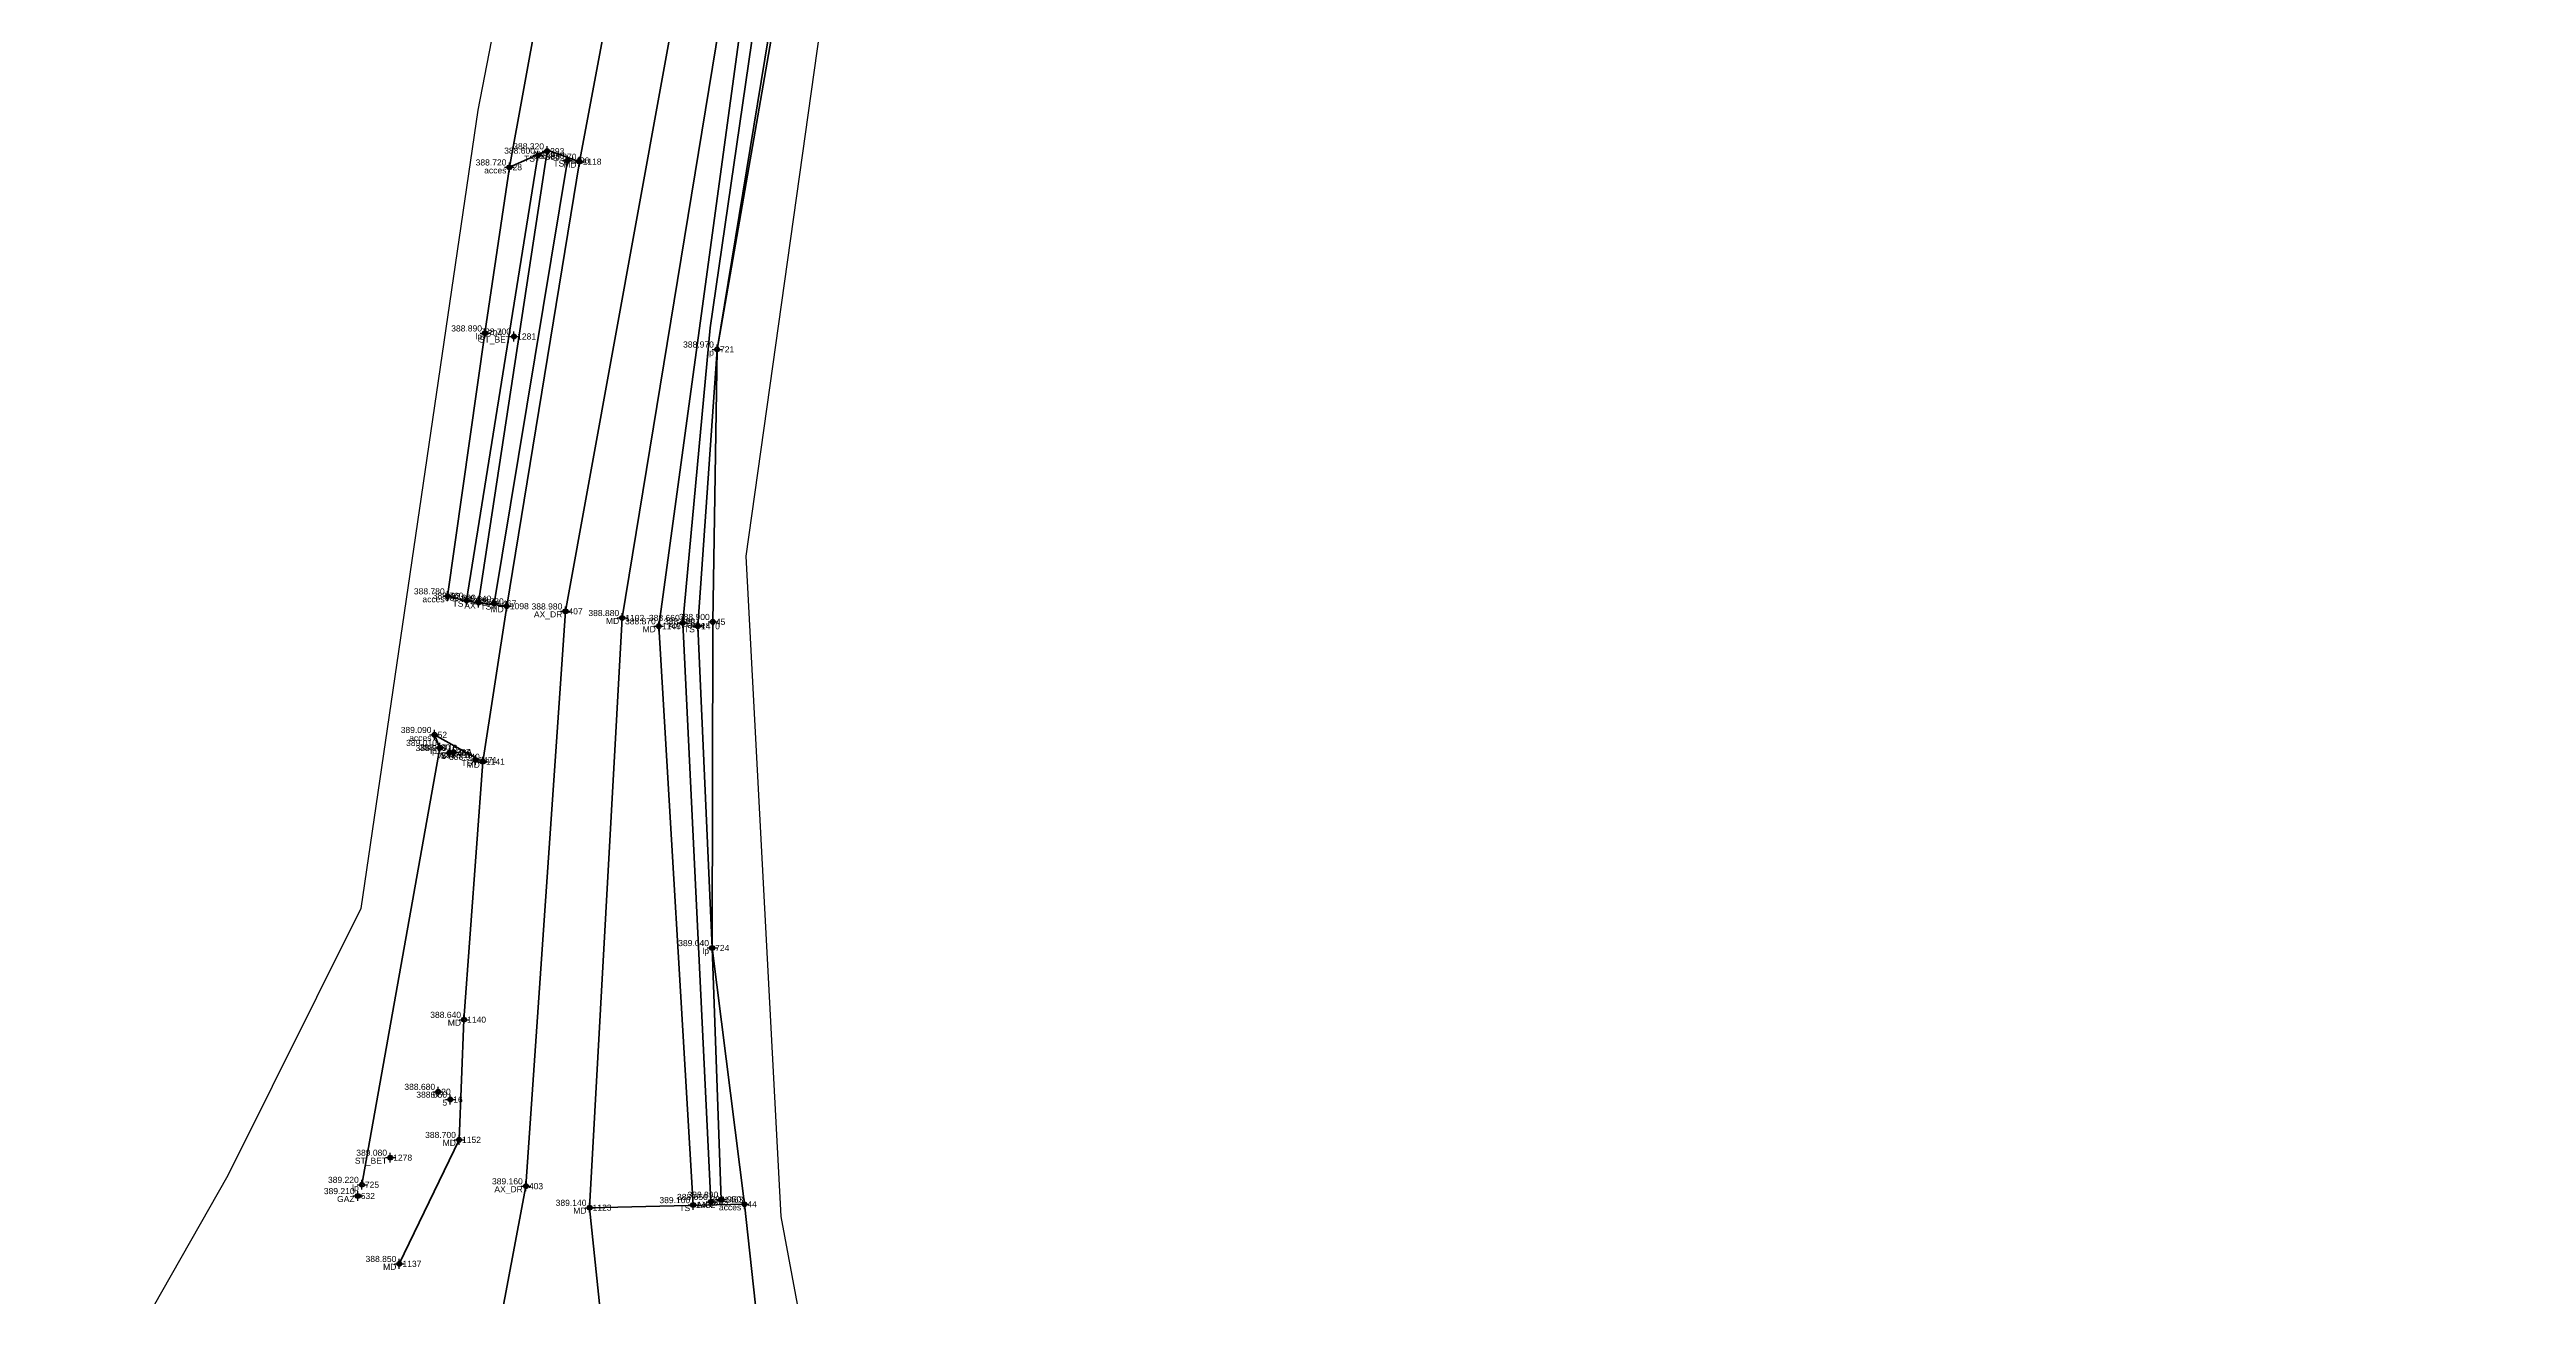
# Model space of a CAD drawing. Extents: x 396921 to 401273, y 555385 to 556691.
# Drawn here: x 400906.8 to 401008.3, y 555913.1 to 555964.2 of the extents above; entities that cross this region are included whole.
import ezdxf
from ezdxf.enums import TextEntityAlignment as Align

# ---------------------------------------------------------------- set-up
doc = ezdxf.new("R2010")
doc.units = 0
doc.header["$PDMODE"] = 34
doc.header["$PDSIZE"] = 0.2
for name, color, linetype in [('Boundary', 30, 'Continuous'), ('TOPO_CERC', 1, 'Continuous'), ('TOPO_CODE', 7, 'Continuous'), ('TOPO_ELEVATION', 7, 'Continuous'), ('TOPO_POINT_ID', 7, 'Continuous'), ('TOPO_POINTS', 7, 'Continuous'), ('TOPO_SYMBOL', 1, 'Continuous')]:
    doc.layers.add(name, color=color, linetype=linetype)
doc.layers.add('RO-LINES-LIN', color=7, linetype='Continuous', lineweight=25)
doc.styles.get("Standard").update_dxf_attribs({"font": 'arial.ttf'})

# ---------------------------------------------------------------- blocks, each defined once
blk = doc.blocks.new('PUNCTOPO')
at = {"layer": 'TOPO_CERC'}
blk.add_circle((0, 0), 0.25, dxfattribs=at)
at = {"layer": 'TOPO_SYMBOL'}
blk.add_point((0, 0), dxfattribs=at)

msp = doc.modelspace()

# ---------------------------------------------------------------- linework, layer by layer
at = {"layer": 'Boundary'}
for points in [[(401026.46, 556114.84), (401010.09, 556092.92), (400975.75, 556060.44), (400946.97, 556029.47), (400939.87, 556014.72), (400929.85, 555989.89), (400924.39, 555961.74), (400919.59, 555929.03), (400914.14, 555918.1), (400906.84, 555905.25)], [(401096.2, 555908.96), (401085.8, 555931.07), (401075.88, 555955.86), (401071.07, 555972.63), (401065.6, 555995.91), (401060.39, 556028.25), (401056.36, 556057.51), (401053.6, 556075.77), (401044.1, 556089.82), (401035.26, 556096.58), (401020.69, 556071.61), (401012.7, 556074.85), (401004.37, 556064.44), (400980.31, 556042.07), (400964.13, 556022.39), (400947.99, 555994.77), (400939.02, 555969.41), (400935.37, 555943.47), (400936.8, 555916.42), (400940.45, 555896.86)]]:
    msp.add_lwpolyline(points, dxfattribs=at)
at = {"layer": 'RO-LINES-LIN', "lineweight": 100}
for points in [[(401225.76, 556373.16, 383.79), (401216.08, 556351.5, 383.8), (401209.9, 556337.08, 383.87), (401203.3, 556320.18, 384.05), (401179.94, 556287.28, 384.42), (401153.23, 556254.98, 385.07), (401124.47, 556222.3, 385.73), (401086.72, 556181.65, 386.25), (401069.12, 556159.76, 386.97), (401036.3, 556112.17, 387.92), (401016.12, 556087.04, 388.06), (400978.16, 556050.8, 388.45), (400956.93, 556025.77, 388.5), (400940.86, 555996.77, 388.66), (400933.88, 555973.71, 388.83), (400927.98, 555941.21, 388.98), (400926.36, 555917.66, 389.16), (400924.89, 555909.89, 389.28)], [(401067.45, 556161.52, 386.93), (401028.83, 556107.52, 387.88), (401025.04, 556102.57, 387.92), (401019.64, 556095.62, 387.89), (401014.31, 556089.31, 387.92), (400995.25, 556070.38, 388.51), (400990.7, 556066.19, 388.61), (400976.72, 556052.46, 388.44), (400955.1, 556027.17, 388.48), (400950.24, 556019.72, 388.56), (400938.47, 555997.16, 388.67), (400932.56, 555980.79, 388.78), (400931.58, 555975.26, 388.8), (400929.68, 555965.59, 388.84), (400928.56, 555959.63, 388.87), (400925.57, 555941.42, 388.93), (400924.59, 555935.05, 388.94), (400923.82, 555924.48, 388.64), (400923.62, 555919.56, 388.7), (400921.17, 555914.48, 388.85)], [(401011.57, 556079.06, 387.99), (400997.4, 556065.02, 388.66), (400992.82, 556060.88, 388.63), (400979.9, 556048.97, 388.4), (400965.27, 556032.34, 388.33), (400959.21, 556024.38, 388.4), (400953.64, 556015.65, 388.53), (400950.16, 556009.91, 388.58), (400943.12, 555996.37, 388.62), (400941.82, 555993.22, 388.66), (400940.67, 555989.14, 388.74), (400937.43, 555980.36, 388.79), (400935.56, 555973, 388.84), (400930.3, 555940.94, 388.88), (400928.97, 555916.78, 389.14), (400929.61, 555910.61, 389.14)], [(400933.21, 555916.89, 389.1), (400933.21, 555916.89, 389.1), (400931.8, 555940.6, 388.87), (400936.19, 555972.74, 388.84), (400938.13, 555980.04, 388.73), (400941.27, 555988.51, 388.72)], [(400933.94, 555917.02, 388.65), (400933.94, 555917.02, 388.65), (400932.79, 555940.74, 388.66), (400933.91, 555952.83, 388.52), (400936.81, 555972.87, 388.28), (400938.9, 555979.74, 388.19), (400942.19, 555988.48, 388.14)], [(400942.68, 555988.22, 388.57), (400942.68, 555988.22, 388.57), (400939.4, 555979.47, 388.68), (400937.65, 555972.99, 389), (400934.19, 555951.94, 388.97), (400933.4, 555940.6, 388.78), (400933.99, 555927.42, 389.04), (400934.36, 555917.11, 388.89)], [(400935.31, 555916.92, 388.95), (400933.99, 555927.42, 389.04), (400934.02, 555940.78, 388.9), (400934.19, 555951.94, 388.97), (400937.85, 555972.98, 389.02), (400939.87, 555979.13, 388.74), (400939.87, 555979.13, 388.74), (400943.14, 555988.18, 388.6)], [(400929.68, 555965.59, 388.84), (400928.22, 555965.61, 388.69), (400926.83, 555965.7, 388.55), (400925.68, 555959.4, 388.72), (400927.25, 555960.1, 388.8), (400928.56, 555959.63, 388.87)], [(400926.85, 555959.88, 388.6), (400923.93, 555941.65, 388.76)], [(400924.42, 555941.57, 388.69), (400927.23, 555960.06, 388.32)], [(400928.06, 555959.68, 388.83), (400925.06, 555941.53, 388.94)], [(400925.68, 555959.4, 388.72), (400924.68, 555952.6, 388.89), (400923.15, 555941.83, 388.78)], [(400923.15, 555941.83, 388.78), (400923.96, 555941.63, 388.83), (400924.44, 555941.55, 388.86), (400925.57, 555941.42, 388.93), (400924.59, 555935.05, 388.94), (400922.61, 555936.15, 389.09)], [(400922.61, 555936.15, 389.09), (400922.83, 555935.62, 389.01)], [(400922.83, 555935.62, 389.01), (400919.64, 555917.72, 389.22)], [(400929.61, 555910.61, 389.14), (400934.26, 555911.82, 389.06), (400935.9, 555911.53, 389.03), (400935.31, 555916.92, 388.95), (400928.97, 555916.78, 389.14)]]:
    msp.add_polyline3d(points, dxfattribs=at)

# ---------------------------------------------------------------- block references
at = {"layer": 'TOPO_POINTS'}
ref = msp.add_blockref('PUNCTOPO', (400925.68, 555959.4, 388.72), dxfattribs=dict(at, xscale=0.25, yscale=0.25, zscale=0.25))
ref.add_attrib('POINT', '28', dxfattribs={"layer": 'TOPO_POINT_ID', "height": 0.25}).set_placement((400925.81, 555959.4, 388.72), align=Align.MIDDLE_LEFT)
ref.add_attrib('ELEVATION', '388.720', dxfattribs={"layer": 'TOPO_ELEVATION', "height": 0.25}).set_placement((400925.56, 555959.4, 388.72), align=Align.BOTTOM_RIGHT)
ref.add_attrib('CODE', 'acces', dxfattribs={"layer": 'TOPO_CODE', "height": 0.25}).set_placement((400925.56, 555959.4, 388.72), align=Align.TOP_RIGHT)
ref = msp.add_blockref('PUNCTOPO', (400926.85, 555959.88, 388.6), dxfattribs=dict(at, xscale=0.25, yscale=0.25, zscale=0.25))
ref.add_attrib('POINT', '1495', dxfattribs={"layer": 'TOPO_POINT_ID', "height": 0.25}).set_placement((400926.98, 555959.88, 388.6), align=Align.MIDDLE_LEFT)
ref.add_attrib('ELEVATION', '388.600', dxfattribs={"layer": 'TOPO_ELEVATION', "height": 0.25}).set_placement((400926.73, 555959.88, 388.6), align=Align.BOTTOM_RIGHT)
ref.add_attrib('CODE', 'TS', dxfattribs={"layer": 'TOPO_CODE', "height": 0.25}).set_placement((400926.73, 555959.88, 388.6), align=Align.TOP_RIGHT)
ref = msp.add_blockref('PUNCTOPO', (400927.23, 555960.06, 388.32), dxfattribs=dict(at, xscale=0.25, yscale=0.25, zscale=0.25))
ref.add_attrib('POINT', '293', dxfattribs={"layer": 'TOPO_POINT_ID', "height": 0.25}).set_placement((400927.35, 555960.06, 388.32), align=Align.MIDDLE_LEFT)
ref.add_attrib('ELEVATION', '388.320', dxfattribs={"layer": 'TOPO_ELEVATION', "height": 0.25}).set_placement((400927.1, 555960.06, 388.32), align=Align.BOTTOM_RIGHT)
ref.add_attrib('CODE', 'AX', dxfattribs={"layer": 'TOPO_CODE', "height": 0.25}).set_placement((400927.1, 555960.06, 388.32), align=Align.TOP_RIGHT)
ref = msp.add_blockref('PUNCTOPO', (400928.06, 555959.68, 388.83), dxfattribs=dict(at, xscale=0.25, yscale=0.25, zscale=0.25))
ref.add_attrib('POINT', '1496', dxfattribs={"layer": 'TOPO_POINT_ID', "height": 0.25}).set_placement((400928.18, 555959.68, 388.83), align=Align.MIDDLE_LEFT)
ref.add_attrib('ELEVATION', '388.830', dxfattribs={"layer": 'TOPO_ELEVATION', "height": 0.25}).set_placement((400927.93, 555959.68, 388.83), align=Align.BOTTOM_RIGHT)
ref.add_attrib('CODE', 'TS', dxfattribs={"layer": 'TOPO_CODE', "height": 0.25}).set_placement((400927.93, 555959.68, 388.83), align=Align.TOP_RIGHT)
ref = msp.add_blockref('PUNCTOPO', (400928.55, 555959.63, 388.87), dxfattribs=dict(at, xscale=0.25, yscale=0.25, zscale=0.25))
ref.add_attrib('POINT', '1118', dxfattribs={"layer": 'TOPO_POINT_ID', "height": 0.25}).set_placement((400928.68, 555959.63, 388.87), align=Align.MIDDLE_LEFT)
ref.add_attrib('ELEVATION', '388.870', dxfattribs={"layer": 'TOPO_ELEVATION', "height": 0.25}).set_placement((400928.43, 555959.63, 388.87), align=Align.BOTTOM_RIGHT)
ref.add_attrib('CODE', 'MD', dxfattribs={"layer": 'TOPO_CODE', "height": 0.25}).set_placement((400928.43, 555959.63, 388.87), align=Align.TOP_RIGHT)
ref = msp.add_blockref('PUNCTOPO', (400924.68, 555952.6, 388.89), dxfattribs=dict(at, xscale=0.25, yscale=0.25, zscale=0.25))
ref.add_attrib('POINT', '704', dxfattribs={"layer": 'TOPO_POINT_ID', "height": 0.25}).set_placement((400924.81, 555952.6, 388.89), align=Align.MIDDLE_LEFT)
ref.add_attrib('ELEVATION', '388.890', dxfattribs={"layer": 'TOPO_ELEVATION', "height": 0.25}).set_placement((400924.56, 555952.6, 388.89), align=Align.BOTTOM_RIGHT)
ref.add_attrib('CODE', 'lp', dxfattribs={"layer": 'TOPO_CODE', "height": 0.25}).set_placement((400924.56, 555952.6, 388.89), align=Align.TOP_RIGHT)
ref = msp.add_blockref('PUNCTOPO', (400925.87, 555952.47, 388.7), dxfattribs=dict(at, xscale=0.25, yscale=0.25, zscale=0.25))
ref.add_attrib('POINT', '1281', dxfattribs={"layer": 'TOPO_POINT_ID', "height": 0.25}).set_placement((400926, 555952.47, 388.7), align=Align.MIDDLE_LEFT)
ref.add_attrib('ELEVATION', '388.700', dxfattribs={"layer": 'TOPO_ELEVATION', "height": 0.25}).set_placement((400925.75, 555952.47, 388.7), align=Align.BOTTOM_RIGHT)
ref.add_attrib('CODE', 'ST_BET', dxfattribs={"layer": 'TOPO_CODE', "height": 0.25}).set_placement((400925.75, 555952.47, 388.7), align=Align.TOP_RIGHT)
ref = msp.add_blockref('PUNCTOPO', (400934.19, 555951.94, 388.97), dxfattribs=dict(at, xscale=0.25, yscale=0.25, zscale=0.25))
ref.add_attrib('POINT', '721', dxfattribs={"layer": 'TOPO_POINT_ID', "height": 0.25}).set_placement((400934.31, 555951.94, 388.97), align=Align.MIDDLE_LEFT)
ref.add_attrib('ELEVATION', '388.970', dxfattribs={"layer": 'TOPO_ELEVATION', "height": 0.25}).set_placement((400934.06, 555951.94, 388.97), align=Align.BOTTOM_RIGHT)
ref.add_attrib('CODE', 'lp', dxfattribs={"layer": 'TOPO_CODE', "height": 0.25}).set_placement((400934.06, 555951.94, 388.97), align=Align.TOP_RIGHT)
ref = msp.add_blockref('PUNCTOPO', (400923.15, 555941.83, 388.78), dxfattribs=dict(at, xscale=0.25, yscale=0.25, zscale=0.25))
ref.add_attrib('POINT', '32', dxfattribs={"layer": 'TOPO_POINT_ID', "height": 0.25}).set_placement((400923.28, 555941.83, 388.78), align=Align.MIDDLE_LEFT)
ref.add_attrib('ELEVATION', '388.780', dxfattribs={"layer": 'TOPO_ELEVATION', "height": 0.25}).set_placement((400923.03, 555941.83, 388.78), align=Align.BOTTOM_RIGHT)
ref.add_attrib('CODE', 'acces', dxfattribs={"layer": 'TOPO_CODE', "height": 0.25}).set_placement((400923.03, 555941.83, 388.78), align=Align.TOP_RIGHT)
ref = msp.add_blockref('PUNCTOPO', (400923.93, 555941.65, 388.76), dxfattribs=dict(at, xscale=0.25, yscale=0.25, zscale=0.25))
ref.add_attrib('POINT', '1468', dxfattribs={"layer": 'TOPO_POINT_ID', "height": 0.25}).set_placement((400924.05, 555941.65, 388.76), align=Align.MIDDLE_LEFT)
ref.add_attrib('ELEVATION', '388.760', dxfattribs={"layer": 'TOPO_ELEVATION', "height": 0.25}).set_placement((400923.8, 555941.65, 388.76), align=Align.BOTTOM_RIGHT)
ref.add_attrib('CODE', 'TS', dxfattribs={"layer": 'TOPO_CODE', "height": 0.25}).set_placement((400923.8, 555941.65, 388.76), align=Align.TOP_RIGHT)
ref = msp.add_blockref('PUNCTOPO', (400924.42, 555941.57, 388.69), dxfattribs=dict(at, xscale=0.25, yscale=0.25, zscale=0.25))
ref.add_attrib('POINT', '286', dxfattribs={"layer": 'TOPO_POINT_ID', "height": 0.25}).set_placement((400924.55, 555941.57, 388.69), align=Align.MIDDLE_LEFT)
ref.add_attrib('ELEVATION', '388.690', dxfattribs={"layer": 'TOPO_ELEVATION', "height": 0.25}).set_placement((400924.3, 555941.57, 388.69), align=Align.BOTTOM_RIGHT)
ref.add_attrib('CODE', 'AX', dxfattribs={"layer": 'TOPO_CODE', "height": 0.25}).set_placement((400924.3, 555941.57, 388.69), align=Align.TOP_RIGHT)
ref = msp.add_blockref('PUNCTOPO', (400925.06, 555941.53, 388.94), dxfattribs=dict(at, xscale=0.25, yscale=0.25, zscale=0.25))
ref.add_attrib('POINT', '1467', dxfattribs={"layer": 'TOPO_POINT_ID', "height": 0.25}).set_placement((400925.19, 555941.53, 388.94), align=Align.MIDDLE_LEFT)
ref.add_attrib('ELEVATION', '388.940', dxfattribs={"layer": 'TOPO_ELEVATION', "height": 0.25}).set_placement((400924.94, 555941.53, 388.94), align=Align.BOTTOM_RIGHT)
ref.add_attrib('CODE', 'TS', dxfattribs={"layer": 'TOPO_CODE', "height": 0.25}).set_placement((400924.94, 555941.53, 388.94), align=Align.TOP_RIGHT)
ref = msp.add_blockref('PUNCTOPO', (400925.57, 555941.42, 388.93), dxfattribs=dict(at, xscale=0.25, yscale=0.25, zscale=0.25))
ref.add_attrib('POINT', '1098', dxfattribs={"layer": 'TOPO_POINT_ID', "height": 0.25}).set_placement((400925.7, 555941.42, 388.93), align=Align.MIDDLE_LEFT)
ref.add_attrib('ELEVATION', '388.930', dxfattribs={"layer": 'TOPO_ELEVATION', "height": 0.25}).set_placement((400925.45, 555941.42, 388.93), align=Align.BOTTOM_RIGHT)
ref.add_attrib('CODE', 'MD', dxfattribs={"layer": 'TOPO_CODE', "height": 0.25}).set_placement((400925.45, 555941.42, 388.93), align=Align.TOP_RIGHT)
ref = msp.add_blockref('PUNCTOPO', (400927.98, 555941.21, 388.98), dxfattribs=dict(at, xscale=0.25, yscale=0.25, zscale=0.25))
ref.add_attrib('POINT', '407', dxfattribs={"layer": 'TOPO_POINT_ID', "height": 0.25}).set_placement((400928.1, 555941.21, 388.98), align=Align.MIDDLE_LEFT)
ref.add_attrib('ELEVATION', '388.980', dxfattribs={"layer": 'TOPO_ELEVATION', "height": 0.25}).set_placement((400927.85, 555941.21, 388.98), align=Align.BOTTOM_RIGHT)
ref.add_attrib('CODE', 'AX_DR', dxfattribs={"layer": 'TOPO_CODE', "height": 0.25}).set_placement((400927.85, 555941.21, 388.98), align=Align.TOP_RIGHT)
ref = msp.add_blockref('PUNCTOPO', (400930.3, 555940.94, 388.88), dxfattribs=dict(at, xscale=0.25, yscale=0.25, zscale=0.25))
ref.add_attrib('POINT', '1102', dxfattribs={"layer": 'TOPO_POINT_ID', "height": 0.25}).set_placement((400930.43, 555940.94, 388.88), align=Align.MIDDLE_LEFT)
ref.add_attrib('ELEVATION', '388.880', dxfattribs={"layer": 'TOPO_ELEVATION', "height": 0.25}).set_placement((400930.18, 555940.94, 388.88), align=Align.BOTTOM_RIGHT)
ref.add_attrib('CODE', 'MD', dxfattribs={"layer": 'TOPO_CODE', "height": 0.25}).set_placement((400930.18, 555940.94, 388.88), align=Align.TOP_RIGHT)
ref = msp.add_blockref('PUNCTOPO', (400931.8, 555940.6, 388.87), dxfattribs=dict(at, xscale=0.25, yscale=0.25, zscale=0.25))
ref.add_attrib('POINT', '1143', dxfattribs={"layer": 'TOPO_POINT_ID', "height": 0.25}).set_placement((400931.93, 555940.6, 388.87), align=Align.MIDDLE_LEFT)
ref.add_attrib('ELEVATION', '388.870', dxfattribs={"layer": 'TOPO_ELEVATION', "height": 0.25}).set_placement((400931.68, 555940.6, 388.87), align=Align.BOTTOM_RIGHT)
ref.add_attrib('CODE', 'MD', dxfattribs={"layer": 'TOPO_CODE', "height": 0.25}).set_placement((400931.68, 555940.6, 388.87), align=Align.TOP_RIGHT)
ref = msp.add_blockref('PUNCTOPO', (400932.79, 555940.74, 388.66), dxfattribs=dict(at, xscale=0.25, yscale=0.25, zscale=0.25))
ref.add_attrib('POINT', '284', dxfattribs={"layer": 'TOPO_POINT_ID', "height": 0.25}).set_placement((400932.91, 555940.74, 388.66), align=Align.MIDDLE_LEFT)
ref.add_attrib('ELEVATION', '388.660', dxfattribs={"layer": 'TOPO_ELEVATION', "height": 0.25}).set_placement((400932.66, 555940.74, 388.66), align=Align.BOTTOM_RIGHT)
ref.add_attrib('CODE', 'AX', dxfattribs={"layer": 'TOPO_CODE', "height": 0.25}).set_placement((400932.66, 555940.74, 388.66), align=Align.TOP_RIGHT)
ref = msp.add_blockref('PUNCTOPO', (400933.4, 555940.6, 388.78), dxfattribs=dict(at, xscale=0.25, yscale=0.25, zscale=0.25))
ref.add_attrib('POINT', '1470', dxfattribs={"layer": 'TOPO_POINT_ID', "height": 0.25}).set_placement((400933.53, 555940.6, 388.78), align=Align.MIDDLE_LEFT)
ref.add_attrib('ELEVATION', '388.780', dxfattribs={"layer": 'TOPO_ELEVATION', "height": 0.25}).set_placement((400933.28, 555940.6, 388.78), align=Align.BOTTOM_RIGHT)
ref.add_attrib('CODE', 'TS', dxfattribs={"layer": 'TOPO_CODE', "height": 0.25}).set_placement((400933.28, 555940.6, 388.78), align=Align.TOP_RIGHT)
ref = msp.add_blockref('PUNCTOPO', (400934.02, 555940.78, 388.9), dxfattribs=dict(at, xscale=0.25, yscale=0.25, zscale=0.25))
ref.add_attrib('POINT', '45', dxfattribs={"layer": 'TOPO_POINT_ID', "height": 0.25}).set_placement((400934.14, 555940.78, 388.9), align=Align.MIDDLE_LEFT)
ref.add_attrib('ELEVATION', '388.900', dxfattribs={"layer": 'TOPO_ELEVATION', "height": 0.25}).set_placement((400933.89, 555940.78, 388.9), align=Align.BOTTOM_RIGHT)
ref.add_attrib('CODE', 'acces', dxfattribs={"layer": 'TOPO_CODE', "height": 0.25}).set_placement((400933.89, 555940.78, 388.9), align=Align.TOP_RIGHT)
ref = msp.add_blockref('PUNCTOPO', (400922.61, 555936.15, 389.09), dxfattribs=dict(at, xscale=0.25, yscale=0.25, zscale=0.25))
ref.add_attrib('POINT', '52', dxfattribs={"layer": 'TOPO_POINT_ID', "height": 0.25}).set_placement((400922.74, 555936.15, 389.09), align=Align.MIDDLE_LEFT)
ref.add_attrib('ELEVATION', '389.090', dxfattribs={"layer": 'TOPO_ELEVATION', "height": 0.25}).set_placement((400922.49, 555936.15, 389.09), align=Align.BOTTOM_RIGHT)
ref.add_attrib('CODE', 'acces', dxfattribs={"layer": 'TOPO_CODE', "height": 0.25}).set_placement((400922.49, 555936.15, 389.09), align=Align.TOP_RIGHT)
ref = msp.add_blockref('PUNCTOPO', (400922.83, 555935.62, 389.01), dxfattribs=dict(at, xscale=0.25, yscale=0.25, zscale=0.25))
ref.add_attrib('POINT', '718', dxfattribs={"layer": 'TOPO_POINT_ID', "height": 0.25}).set_placement((400922.96, 555935.62, 389.01), align=Align.MIDDLE_LEFT)
ref.add_attrib('ELEVATION', '389.010', dxfattribs={"layer": 'TOPO_ELEVATION', "height": 0.25}).set_placement((400922.71, 555935.62, 389.01), align=Align.BOTTOM_RIGHT)
ref.add_attrib('CODE', 'lp', dxfattribs={"layer": 'TOPO_CODE', "height": 0.25}).set_placement((400922.71, 555935.62, 389.01), align=Align.TOP_RIGHT)
ref = msp.add_blockref('PUNCTOPO', (400923.23, 555935.41, 388.99), dxfattribs=dict(at, xscale=0.25, yscale=0.25, zscale=0.25))
ref.add_attrib('POINT', '1469', dxfattribs={"layer": 'TOPO_POINT_ID', "height": 0.25}).set_placement((400923.35, 555935.41, 388.99), align=Align.MIDDLE_LEFT)
ref.add_attrib('ELEVATION', '388.990', dxfattribs={"layer": 'TOPO_ELEVATION', "height": 0.25}).set_placement((400923.1, 555935.41, 388.99), align=Align.BOTTOM_RIGHT)
ref.add_attrib('CODE', 'TS', dxfattribs={"layer": 'TOPO_CODE', "height": 0.25}).set_placement((400923.1, 555935.41, 388.99), align=Align.TOP_RIGHT)
ref = msp.add_blockref('PUNCTOPO', (400923.39, 555935.44, 388.78), dxfattribs=dict(at, xscale=0.25, yscale=0.25, zscale=0.25))
ref.add_attrib('POINT', '287', dxfattribs={"layer": 'TOPO_POINT_ID', "height": 0.25}).set_placement((400923.51, 555935.44, 388.78), align=Align.MIDDLE_LEFT)
ref.add_attrib('ELEVATION', '388.780', dxfattribs={"layer": 'TOPO_ELEVATION', "height": 0.25}).set_placement((400923.26, 555935.44, 388.78), align=Align.BOTTOM_RIGHT)
ref.add_attrib('CODE', 'AX', dxfattribs={"layer": 'TOPO_CODE', "height": 0.25}).set_placement((400923.26, 555935.44, 388.78), align=Align.TOP_RIGHT)
ref = msp.add_blockref('PUNCTOPO', (400924.29, 555935.12, 388.91), dxfattribs=dict(at, xscale=0.25, yscale=0.25, zscale=0.25))
ref.add_attrib('POINT', '1471', dxfattribs={"layer": 'TOPO_POINT_ID', "height": 0.25}).set_placement((400924.41, 555935.12, 388.91), align=Align.MIDDLE_LEFT)
ref.add_attrib('ELEVATION', '388.910', dxfattribs={"layer": 'TOPO_ELEVATION', "height": 0.25}).set_placement((400924.16, 555935.12, 388.91), align=Align.BOTTOM_RIGHT)
ref.add_attrib('CODE', 'TS', dxfattribs={"layer": 'TOPO_CODE', "height": 0.25}).set_placement((400924.16, 555935.12, 388.91), align=Align.TOP_RIGHT)
ref = msp.add_blockref('PUNCTOPO', (400924.59, 555935.05, 388.94), dxfattribs=dict(at, xscale=0.25, yscale=0.25, zscale=0.25))
ref.add_attrib('POINT', '1141', dxfattribs={"layer": 'TOPO_POINT_ID', "height": 0.25}).set_placement((400924.72, 555935.05, 388.94), align=Align.MIDDLE_LEFT)
ref.add_attrib('ELEVATION', '388.940', dxfattribs={"layer": 'TOPO_ELEVATION', "height": 0.25}).set_placement((400924.47, 555935.05, 388.94), align=Align.BOTTOM_RIGHT)
ref.add_attrib('CODE', 'MD', dxfattribs={"layer": 'TOPO_CODE', "height": 0.25}).set_placement((400924.47, 555935.05, 388.94), align=Align.TOP_RIGHT)
ref = msp.add_blockref('PUNCTOPO', (400933.99, 555927.42, 389.04), dxfattribs=dict(at, xscale=0.25, yscale=0.25, zscale=0.25))
ref.add_attrib('POINT', '724', dxfattribs={"layer": 'TOPO_POINT_ID', "height": 0.25}).set_placement((400934.11, 555927.42, 389.04), align=Align.MIDDLE_LEFT)
ref.add_attrib('ELEVATION', '389.040', dxfattribs={"layer": 'TOPO_ELEVATION', "height": 0.25}).set_placement((400933.86, 555927.42, 389.04), align=Align.BOTTOM_RIGHT)
ref.add_attrib('CODE', 'lp', dxfattribs={"layer": 'TOPO_CODE', "height": 0.25}).set_placement((400933.86, 555927.42, 389.04), align=Align.TOP_RIGHT)
ref = msp.add_blockref('PUNCTOPO', (400923.82, 555924.48, 388.64), dxfattribs=dict(at, xscale=0.25, yscale=0.25, zscale=0.25))
ref.add_attrib('POINT', '1140', dxfattribs={"layer": 'TOPO_POINT_ID', "height": 0.25}).set_placement((400923.95, 555924.48, 388.64), align=Align.MIDDLE_LEFT)
ref.add_attrib('ELEVATION', '388.640', dxfattribs={"layer": 'TOPO_ELEVATION', "height": 0.25}).set_placement((400923.7, 555924.48, 388.64), align=Align.BOTTOM_RIGHT)
ref.add_attrib('CODE', 'MD', dxfattribs={"layer": 'TOPO_CODE', "height": 0.25}).set_placement((400923.7, 555924.48, 388.64), align=Align.TOP_RIGHT)
ref = msp.add_blockref('PUNCTOPO', (400922.76, 555921.53, 388.68), dxfattribs=dict(at, xscale=0.25, yscale=0.25, zscale=0.25))
ref.add_attrib('POINT', '20', dxfattribs={"layer": 'TOPO_POINT_ID', "height": 0.25}).set_placement((400922.89, 555921.53, 388.68), align=Align.MIDDLE_LEFT)
ref.add_attrib('ELEVATION', '388.680', dxfattribs={"layer": 'TOPO_ELEVATION', "height": 0.25}).set_placement((400922.64, 555921.53, 388.68), align=Align.BOTTOM_RIGHT)
ref.add_attrib('CODE', '6', dxfattribs={"layer": 'TOPO_CODE', "height": 0.25}).set_placement((400922.64, 555921.53, 388.68), align=Align.TOP_RIGHT)
ref = msp.add_blockref('PUNCTOPO', (400923.26, 555921.21, 388.65), dxfattribs=dict(at, xscale=0.25, yscale=0.25, zscale=0.25))
ref.add_attrib('POINT', '16', dxfattribs={"layer": 'TOPO_POINT_ID', "height": 0.25}).set_placement((400923.38, 555921.21, 388.65), align=Align.MIDDLE_LEFT)
ref.add_attrib('ELEVATION', '388.650', dxfattribs={"layer": 'TOPO_ELEVATION', "height": 0.25}).set_placement((400923.13, 555921.21, 388.65), align=Align.BOTTOM_RIGHT)
ref.add_attrib('CODE', '5', dxfattribs={"layer": 'TOPO_CODE', "height": 0.25}).set_placement((400923.13, 555921.21, 388.65), align=Align.TOP_RIGHT)
ref = msp.add_blockref('PUNCTOPO', (400923.62, 555919.56, 388.7), dxfattribs=dict(at, xscale=0.25, yscale=0.25, zscale=0.25))
ref.add_attrib('POINT', '1152', dxfattribs={"layer": 'TOPO_POINT_ID', "height": 0.25}).set_placement((400923.74, 555919.56, 388.7), align=Align.MIDDLE_LEFT)
ref.add_attrib('ELEVATION', '388.700', dxfattribs={"layer": 'TOPO_ELEVATION', "height": 0.25}).set_placement((400923.49, 555919.56, 388.7), align=Align.BOTTOM_RIGHT)
ref.add_attrib('CODE', 'MD', dxfattribs={"layer": 'TOPO_CODE', "height": 0.25}).set_placement((400923.49, 555919.56, 388.7), align=Align.TOP_RIGHT)
ref = msp.add_blockref('PUNCTOPO', (400920.8, 555918.83, 389.08), dxfattribs=dict(at, xscale=0.25, yscale=0.25, zscale=0.25))
ref.add_attrib('POINT', '1278', dxfattribs={"layer": 'TOPO_POINT_ID', "height": 0.25}).set_placement((400920.92, 555918.83, 389.08), align=Align.MIDDLE_LEFT)
ref.add_attrib('ELEVATION', '389.080', dxfattribs={"layer": 'TOPO_ELEVATION', "height": 0.25}).set_placement((400920.67, 555918.83, 389.08), align=Align.BOTTOM_RIGHT)
ref.add_attrib('CODE', 'ST_BET', dxfattribs={"layer": 'TOPO_CODE', "height": 0.25}).set_placement((400920.67, 555918.83, 389.08), align=Align.TOP_RIGHT)
ref = msp.add_blockref('PUNCTOPO', (400919.64, 555917.72, 389.22), dxfattribs=dict(at, xscale=0.25, yscale=0.25, zscale=0.25))
ref.add_attrib('POINT', '725', dxfattribs={"layer": 'TOPO_POINT_ID', "height": 0.25}).set_placement((400919.76, 555917.72, 389.22), align=Align.MIDDLE_LEFT)
ref.add_attrib('ELEVATION', '389.220', dxfattribs={"layer": 'TOPO_ELEVATION', "height": 0.25}).set_placement((400919.51, 555917.72, 389.22), align=Align.BOTTOM_RIGHT)
ref.add_attrib('CODE', 'lp', dxfattribs={"layer": 'TOPO_CODE', "height": 0.25}).set_placement((400919.51, 555917.72, 389.22), align=Align.TOP_RIGHT)
ref = msp.add_blockref('PUNCTOPO', (400926.36, 555917.66, 389.16), dxfattribs=dict(at, xscale=0.25, yscale=0.25, zscale=0.25))
ref.add_attrib('POINT', '403', dxfattribs={"layer": 'TOPO_POINT_ID', "height": 0.25}).set_placement((400926.48, 555917.66, 389.16), align=Align.MIDDLE_LEFT)
ref.add_attrib('ELEVATION', '389.160', dxfattribs={"layer": 'TOPO_ELEVATION', "height": 0.25}).set_placement((400926.23, 555917.66, 389.16), align=Align.BOTTOM_RIGHT)
ref.add_attrib('CODE', 'AX_DR', dxfattribs={"layer": 'TOPO_CODE', "height": 0.25}).set_placement((400926.23, 555917.66, 389.16), align=Align.TOP_RIGHT)
ref = msp.add_blockref('PUNCTOPO', (400919.47, 555917.26, 389.21), dxfattribs=dict(at, xscale=0.25, yscale=0.25, zscale=0.25))
ref.add_attrib('POINT', '632', dxfattribs={"layer": 'TOPO_POINT_ID', "height": 0.25}).set_placement((400919.59, 555917.26, 389.21), align=Align.MIDDLE_LEFT)
ref.add_attrib('ELEVATION', '389.210', dxfattribs={"layer": 'TOPO_ELEVATION', "height": 0.25}).set_placement((400919.34, 555917.26, 389.21), align=Align.BOTTOM_RIGHT)
ref.add_attrib('CODE', 'GAZ', dxfattribs={"layer": 'TOPO_CODE', "height": 0.25}).set_placement((400919.34, 555917.26, 389.21), align=Align.TOP_RIGHT)
ref = msp.add_blockref('PUNCTOPO', (400928.97, 555916.78, 389.14), dxfattribs=dict(at, xscale=0.25, yscale=0.25, zscale=0.25))
ref.add_attrib('POINT', '1123', dxfattribs={"layer": 'TOPO_POINT_ID', "height": 0.25}).set_placement((400929.09, 555916.78, 389.14), align=Align.MIDDLE_LEFT)
ref.add_attrib('ELEVATION', '389.140', dxfattribs={"layer": 'TOPO_ELEVATION', "height": 0.25}).set_placement((400928.84, 555916.78, 389.14), align=Align.BOTTOM_RIGHT)
ref.add_attrib('CODE', 'MD', dxfattribs={"layer": 'TOPO_CODE', "height": 0.25}).set_placement((400928.84, 555916.78, 389.14), align=Align.TOP_RIGHT)
ref = msp.add_blockref('PUNCTOPO', (400933.21, 555916.89, 389.1), dxfattribs=dict(at, xscale=0.25, yscale=0.25, zscale=0.25))
ref.add_attrib('POINT', '1462', dxfattribs={"layer": 'TOPO_POINT_ID', "height": 0.25}).set_placement((400933.34, 555916.89, 389.1), align=Align.MIDDLE_LEFT)
ref.add_attrib('ELEVATION', '389.100', dxfattribs={"layer": 'TOPO_ELEVATION', "height": 0.25}).set_placement((400933.09, 555916.89, 389.1), align=Align.BOTTOM_RIGHT)
ref.add_attrib('CODE', 'TS', dxfattribs={"layer": 'TOPO_CODE', "height": 0.25}).set_placement((400933.09, 555916.89, 389.1), align=Align.TOP_RIGHT)
ref = msp.add_blockref('PUNCTOPO', (400933.94, 555917.02, 388.65), dxfattribs=dict(at, xscale=0.25, yscale=0.25, zscale=0.25))
ref.add_attrib('POINT', '285', dxfattribs={"layer": 'TOPO_POINT_ID', "height": 0.25}).set_placement((400934.06, 555917.02, 388.65), align=Align.MIDDLE_LEFT)
ref.add_attrib('ELEVATION', '388.650', dxfattribs={"layer": 'TOPO_ELEVATION', "height": 0.25}).set_placement((400933.81, 555917.02, 388.65), align=Align.BOTTOM_RIGHT)
ref.add_attrib('CODE', 'AX', dxfattribs={"layer": 'TOPO_CODE', "height": 0.25}).set_placement((400933.81, 555917.02, 388.65), align=Align.TOP_RIGHT)
ref = msp.add_blockref('PUNCTOPO', (400934.36, 555917.11, 388.89), dxfattribs=dict(at, xscale=0.25, yscale=0.25, zscale=0.25))
ref.add_attrib('POINT', '1463', dxfattribs={"layer": 'TOPO_POINT_ID', "height": 0.25}).set_placement((400934.49, 555917.11, 388.89), align=Align.MIDDLE_LEFT)
ref.add_attrib('ELEVATION', '388.890', dxfattribs={"layer": 'TOPO_ELEVATION', "height": 0.25}).set_placement((400934.24, 555917.11, 388.89), align=Align.BOTTOM_RIGHT)
ref.add_attrib('CODE', 'TS', dxfattribs={"layer": 'TOPO_CODE', "height": 0.25}).set_placement((400934.24, 555917.11, 388.89), align=Align.TOP_RIGHT)
ref = msp.add_blockref('PUNCTOPO', (400935.31, 555916.92, 388.95), dxfattribs=dict(at, xscale=0.25, yscale=0.25, zscale=0.25))
ref.add_attrib('POINT', '44', dxfattribs={"layer": 'TOPO_POINT_ID', "height": 0.25}).set_placement((400935.43, 555916.92, 388.95), align=Align.MIDDLE_LEFT)
ref.add_attrib('ELEVATION', '388.950', dxfattribs={"layer": 'TOPO_ELEVATION', "height": 0.25}).set_placement((400935.18, 555916.92, 388.95), align=Align.BOTTOM_RIGHT)
ref.add_attrib('CODE', 'acces', dxfattribs={"layer": 'TOPO_CODE', "height": 0.25}).set_placement((400935.18, 555916.92, 388.95), align=Align.TOP_RIGHT)
ref = msp.add_blockref('PUNCTOPO', (400921.17, 555914.48, 388.85), dxfattribs=dict(at, xscale=0.25, yscale=0.25, zscale=0.25))
ref.add_attrib('POINT', '1137', dxfattribs={"layer": 'TOPO_POINT_ID', "height": 0.25}).set_placement((400921.3, 555914.48, 388.85), align=Align.MIDDLE_LEFT)
ref.add_attrib('ELEVATION', '388.850', dxfattribs={"layer": 'TOPO_ELEVATION', "height": 0.25}).set_placement((400921.05, 555914.48, 388.85), align=Align.BOTTOM_RIGHT)
ref.add_attrib('CODE', 'MD', dxfattribs={"layer": 'TOPO_CODE', "height": 0.25}).set_placement((400921.05, 555914.48, 388.85), align=Align.TOP_RIGHT)

doc.saveas('drawing.dxf')
